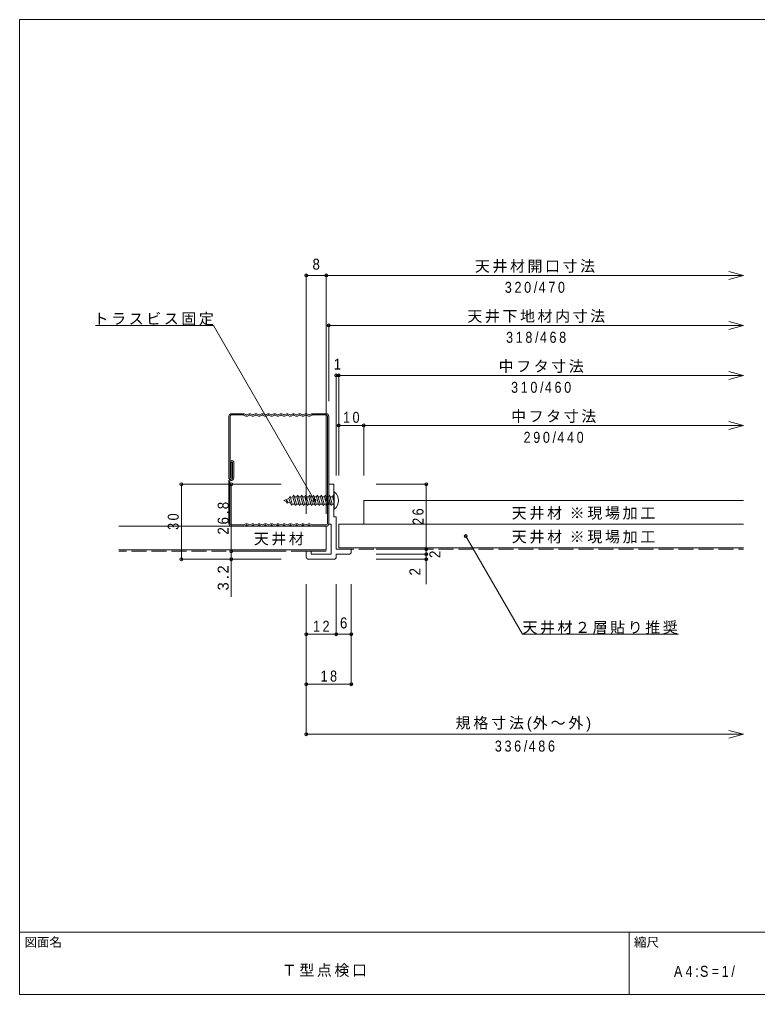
# Model space of a CAD drawing. Units: millimetres at full size, sheet at 1:2. Extents: x -282 to 282, y -195 to 195.
# Drawn here: x -282 to 13.4, y -195 to 195 of the extents above; entities that cross this region are included whole.
import ezdxf
from ezdxf.enums import TextEntityAlignment as Align

# ---------------------------------------------------------------- set-up
doc = ezdxf.new("R2010")
doc.units = ezdxf.units.MM
doc.header["$LTSCALE"] = 2
doc.header["$PDMODE"] = 32
doc.header["$PDSIZE"] = 1.2
doc.linetypes.add('DASHED3', pattern=[4, 3, -1])
for name, color, linetype, lineweight in [('3-9_他製品', 7, 'Continuous', 9), ('4-0_ＫＢ製品', 2, 'Continuous', 9), ('4-1_躯体', 3, 'Continuous', 9), ('4-3_寸法', 4, 'Continuous', 9), ('4-4_引出線字', 4, 'Continuous', 9), ('4-8_他製品', 7, 'Continuous', 18), ('F-0_図面枠', 5, 'Continuous', 9), ('F-5_F-5ﾚｲﾔ', 7, 'Continuous', 9)]:
    doc.layers.add(name, color=color, linetype=linetype, lineweight=lineweight)
doc.layers.add('4-5_文字', color=7, linetype='Continuous')
doc.layers.add('4-F_補助線', color=7, linetype='Continuous')
doc.styles.add('HGｺﾞｼｯｸM', font='')
doc.styles.get('HGｺﾞｼｯｸM').set_extended_font_data('HGｺﾞｼｯｸM')

# ---------------------------------------------------------------- blocks, each defined once
blk = doc.blocks.new('LGS45×40')
at = {"layer": '3-9_他製品'}
for p, q in [((-14.43, -14.263), (-14.43, 14.404)), ((-14.097, -14.263), (-14.097, 14.404)), ((-13.764, 15.07), (-10.018, 15.07)), ((-13.764, 14.737), (-10.018, 14.737)), ((-9.386, 14.449), (-9.961, 14.724)), ((-9.243, 14.75), (-9.817, 15.025)), ((-8.553, 15.025), (-9.128, 14.75)), ((-8.409, 14.724), (-8.984, 14.449)), ((-7.72, 14.449), (-8.294, 14.724)), ((-7.576, 14.75), (-8.15, 15.025)), ((-6.886, 15.025), (-7.461, 14.75)), ((-6.743, 14.724), (-7.317, 14.449)), ((-6.053, 14.449), (-6.628, 14.724)), ((-5.909, 14.75), (-6.484, 15.025)), ((-5.22, 15.025), (-5.794, 14.75)), ((-5.076, 14.724), (-5.65, 14.449)), ((-4.386, 14.449), (-4.961, 14.724)), ((-4.243, 14.75), (-4.817, 15.025)), ((-3.553, 15.025), (-4.128, 14.75)), ((-3.409, 14.724), (-3.984, 14.449)), ((-2.72, 14.449), (-3.294, 14.724)), ((-2.576, 14.75), (-3.15, 15.025)), ((-1.886, 15.025), (-2.461, 14.75)), ((-1.743, 14.724), (-2.317, 14.449)), ((-1.053, 14.449), (-1.628, 14.724)), ((-0.909, 14.75), (-1.484, 15.025)), ((-0.22, 15.025), (-0.794, 14.75)), ((-0.076, 14.724), (-0.65, 14.449)), ((0.614, 14.449), (0.039, 14.724)), ((0.757, 14.75), (0.183, 15.025)), ((1.447, 15.025), (0.872, 14.75)), ((1.591, 14.724), (1.016, 14.449)), ((2.28, 14.449), (1.706, 14.724)), ((2.424, 14.75), (1.85, 15.025)), ((3.114, 15.025), (2.539, 14.75)), ((3.257, 14.724), (2.683, 14.449)), ((3.947, 14.449), (3.372, 14.724)), ((4.091, 14.75), (3.516, 15.025)), ((4.78, 15.025), (4.206, 14.75)), ((4.924, 14.724), (4.35, 14.449)), ((5.614, 14.449), (5.039, 14.724)), ((5.757, 14.75), (5.183, 15.025)), ((6.447, 15.025), (5.872, 14.75)), ((6.591, 14.724), (6.016, 14.449)), ((7.28, 14.449), (6.706, 14.724)), ((7.424, 14.75), (6.85, 15.025)), ((8.114, 15.025), (7.539, 14.75)), ((8.257, 14.724), (7.683, 14.449)), ((8.315, 15.07), (11.57, 15.07)), ((8.315, 14.737), (11.57, 14.737)), ((11.903, 14.404), (11.903, -1.93)), ((12.236, 14.404), (12.236, -1.93)), ((10.903, -1.93), (10.903, 2.07)), ((11.236, -1.93), (11.236, 2.07)), ((11.57, 2.07), (11.236, 2.07)), ((11.57, 2.07), (11.57, -1.93)), ((11.57, -1.93), (11.903, -1.93)), ((11.936, -14.263), (11.936, -2.963)), ((12.236, -2.963), (12.236, -14.263)), ((-10.018, -14.596), (-13.764, -14.596)), ((-13.764, -14.93), (-10.018, -14.93)), ((-9.386, -14.309), (-9.961, -14.583)), ((-9.243, -14.609), (-9.817, -14.884)), ((-8.553, -14.884), (-9.128, -14.609)), ((-8.409, -14.583), (-8.984, -14.309)), ((-7.72, -14.309), (-8.294, -14.583)), ((-7.576, -14.609), (-8.15, -14.884)), ((-6.886, -14.884), (-7.461, -14.609)), ((-6.743, -14.583), (-7.317, -14.309)), ((-6.053, -14.309), (-6.628, -14.583)), ((-5.909, -14.609), (-6.484, -14.884)), ((-5.22, -14.884), (-5.794, -14.609)), ((-5.076, -14.583), (-5.65, -14.309)), ((-4.386, -14.309), (-4.961, -14.583)), ((-4.243, -14.609), (-4.817, -14.884)), ((-3.553, -14.884), (-4.128, -14.609)), ((-3.409, -14.583), (-3.984, -14.309)), ((-2.72, -14.309), (-3.294, -14.583)), ((-2.576, -14.609), (-3.15, -14.884)), ((-1.886, -14.884), (-2.461, -14.609)), ((-1.743, -14.583), (-2.317, -14.309)), ((-1.053, -14.309), (-1.628, -14.583)), ((-0.909, -14.609), (-1.484, -14.884)), ((-0.22, -14.884), (-0.794, -14.609)), ((-0.076, -14.583), (-0.65, -14.309)), ((0.614, -14.309), (0.039, -14.583)), ((0.757, -14.609), (0.183, -14.884)), ((1.447, -14.884), (0.872, -14.609)), ((1.591, -14.583), (1.016, -14.309)), ((2.28, -14.309), (1.706, -14.583)), ((2.424, -14.609), (1.85, -14.884)), ((3.114, -14.884), (2.539, -14.609)), ((3.257, -14.583), (2.683, -14.309)), ((3.947, -14.309), (3.372, -14.583)), ((4.091, -14.609), (3.516, -14.884)), ((4.78, -14.884), (4.206, -14.609)), ((4.924, -14.583), (4.35, -14.309)), ((5.614, -14.309), (5.039, -14.583)), ((5.757, -14.609), (5.183, -14.884)), ((6.447, -14.884), (5.872, -14.609)), ((6.591, -14.583), (6.016, -14.309)), ((7.28, -14.309), (6.706, -14.583)), ((7.424, -14.609), (6.85, -14.884)), ((8.114, -14.884), (7.539, -14.609)), ((8.257, -14.583), (7.683, -14.309)), ((11.603, -14.596), (8.315, -14.596)), ((8.315, -14.93), (11.57, -14.93))]:
    blk.add_line(p, q, dxfattribs=at)
for centre, radius, start, end in [((-13.764, 14.404), 0.667, 90, 180), ((-13.764, 14.404), 0.333, 90, 180), ((-10.018, 14.604), 0.467, 64.45042, 90), ((-10.018, 14.604), 0.133, 64.45042, 90), ((-9.185, 14.87), 0.467, 244.45042, 295.54958), ((-9.185, 14.87), 0.133, 244.45042, 295.54958), ((-8.352, 14.604), 0.467, 64.45042, 115.54958), ((-8.352, 14.604), 0.133, 64.45042, 115.54958), ((-7.518, 14.87), 0.467, 244.45042, 295.54958), ((-7.518, 14.87), 0.133, 244.45042, 295.54958), ((-6.685, 14.604), 0.467, 64.45042, 115.54958), ((-6.685, 14.604), 0.133, 64.45042, 115.54958), ((-5.852, 14.87), 0.467, 244.45042, 295.54958), ((-5.852, 14.87), 0.133, 244.45042, 295.54958), ((-5.018, 14.604), 0.467, 64.45042, 115.54958), ((-5.018, 14.604), 0.133, 64.45042, 115.54958), ((-4.185, 14.87), 0.467, 244.45042, 295.54958), ((-4.185, 14.87), 0.133, 244.45042, 295.54958), ((-3.352, 14.604), 0.467, 64.45042, 115.54958), ((-3.352, 14.604), 0.133, 64.45042, 115.54958), ((-2.518, 14.87), 0.467, 244.45042, 295.54958), ((-2.518, 14.87), 0.133, 244.45042, 295.54958), ((-1.685, 14.604), 0.467, 64.45042, 115.54958), ((-1.685, 14.604), 0.133, 64.45042, 115.54958), ((-0.852, 14.87), 0.467, 244.45042, 295.54958), ((-0.852, 14.87), 0.133, 244.45042, 295.54958), ((-0.018, 14.604), 0.467, 64.45042, 115.54958), ((-0.018, 14.604), 0.133, 64.45042, 115.54958), ((0.815, 14.87), 0.467, 244.45042, 295.54958), ((0.815, 14.87), 0.133, 244.45042, 295.54958), ((1.648, 14.604), 0.467, 64.45042, 115.54958), ((1.648, 14.604), 0.133, 64.45042, 115.54958), ((2.482, 14.87), 0.467, 244.45042, 295.54958), ((2.482, 14.87), 0.133, 244.45042, 295.54958), ((3.315, 14.604), 0.467, 64.45042, 115.54958), ((3.315, 14.604), 0.133, 64.45042, 115.54958), ((4.148, 14.87), 0.467, 244.45042, 295.54958), ((4.148, 14.87), 0.133, 244.45042, 295.54958), ((4.982, 14.604), 0.467, 64.45042, 115.54958), ((4.982, 14.604), 0.133, 64.45042, 115.54958), ((5.815, 14.87), 0.467, 244.45042, 295.54958), ((5.815, 14.87), 0.133, 244.45042, 295.54958), ((6.648, 14.604), 0.467, 64.45042, 115.54958), ((6.648, 14.604), 0.133, 64.45042, 115.54958), ((7.482, 14.87), 0.467, 244.45042, 295.54958), ((7.482, 14.87), 0.133, 244.45042, 295.54958), ((8.315, 14.604), 0.467, 90, 115.54958), ((8.315, 14.604), 0.133, 90, 115.54958), ((11.57, 14.404), 0.667, 0, 90), ((11.57, 14.404), 0.333, 0, 90), ((11.403, 2.07), 0.5, 0, 180), ((11.403, 2.07), 0.167, 0, 180), ((11.736, -1.93), 0.833, 180, 270), ((11.736, -1.93), 0.5, 180, 268.15143), ((11.736, -1.93), 0.5, 180, 0), ((11.736, -1.93), 0.167, 180, 0), ((11.703, -2.963), 0.533, 0, 88.15143), ((11.736, -2.963), 0.2, 0, 90), ((-13.764, -14.263), 0.667, 180, 270), ((-13.764, -14.263), 0.333, 180, 270), ((-10.018, -14.463), 0.133, 270, 295.54958), ((-10.018, -14.463), 0.467, 270, 295.54958), ((-9.185, -14.73), 0.467, 64.45042, 115.54958), ((-9.185, -14.73), 0.133, 64.45042, 115.54958), ((-8.352, -14.463), 0.467, 244.45042, 295.54958), ((-8.352, -14.463), 0.133, 244.45042, 295.54958), ((-7.518, -14.73), 0.467, 64.45042, 115.54958), ((-7.518, -14.73), 0.133, 64.45042, 115.54958), ((-6.685, -14.463), 0.467, 244.45042, 295.54958), ((-6.685, -14.463), 0.133, 244.45042, 295.54958), ((-5.852, -14.73), 0.467, 64.45042, 115.54958), ((-5.852, -14.73), 0.133, 64.45042, 115.54958), ((-5.018, -14.463), 0.467, 244.45042, 295.54958), ((-5.018, -14.463), 0.133, 244.45042, 295.54958), ((-4.185, -14.73), 0.467, 64.45042, 115.54958), ((-4.185, -14.73), 0.133, 64.45042, 115.54958), ((-3.352, -14.463), 0.467, 244.45042, 295.54958), ((-3.352, -14.463), 0.133, 244.45042, 295.54958), ((-2.518, -14.73), 0.467, 64.45042, 115.54958), ((-2.518, -14.73), 0.133, 64.45042, 115.54958), ((-1.685, -14.463), 0.467, 244.45042, 295.54958), ((-1.685, -14.463), 0.133, 244.45042, 295.54958), ((-0.852, -14.73), 0.467, 64.45042, 115.54958), ((-0.852, -14.73), 0.133, 64.45042, 115.54958), ((-0.018, -14.463), 0.467, 244.45042, 295.54958), ((-0.018, -14.463), 0.133, 244.45042, 295.54958), ((0.815, -14.73), 0.467, 64.45042, 115.54958), ((0.815, -14.73), 0.133, 64.45042, 115.54958), ((1.648, -14.463), 0.467, 244.45042, 295.54958), ((1.648, -14.463), 0.133, 244.45042, 295.54958), ((2.482, -14.73), 0.467, 64.45042, 115.54958), ((2.482, -14.73), 0.133, 64.45042, 115.54958), ((3.315, -14.463), 0.467, 244.45042, 295.54958), ((3.315, -14.463), 0.133, 244.45042, 295.54958), ((4.148, -14.73), 0.467, 64.45042, 115.54958), ((4.148, -14.73), 0.133, 64.45042, 115.54958), ((4.982, -14.463), 0.467, 244.45042, 295.54958), ((4.982, -14.463), 0.133, 244.45042, 295.54958), ((5.815, -14.73), 0.467, 64.45042, 115.54958), ((5.815, -14.73), 0.133, 64.45042, 115.54958), ((6.648, -14.463), 0.467, 244.45042, 295.54958), ((6.648, -14.463), 0.133, 244.45042, 295.54958), ((7.482, -14.73), 0.467, 64.45042, 115.54958), ((7.482, -14.73), 0.133, 64.45042, 115.54958), ((8.315, -14.463), 0.467, 244.45042, 270), ((8.315, -14.463), 0.133, 244.45042, 270), ((11.57, -14.263), 0.667, 270, 0), ((11.603, -14.263), 0.333, 270, 0)]:
    blk.add_arc(centre, radius, start, end, dxfattribs=at)

msp = doc.modelspace()

# ---------------------------------------------------------------- linework, layer by layer
at = {"layer": '4-0_ＫＢ製品'}
for p, q in [((-158.2, 9.11), (-158.2, -6.89)), ((-158.2, 9.11), (-156.2, 9.11)), ((-156.2, 9.11), (-156.2, -3.89)), ((-156.2, -3.89), (-155.2, -3.89)), ((-155.2, -3.89), (-155.2, -16.89)), ((-158.2, -6.89), (-157.2, -6.89)), ((-157.2, -6.89), (-157.2, -18.89)), ((-167.2, -19.89), (-167.2, -17.69)), ((-167.2, -17.69), (-165.2, -17.69)), ((-165.2, -17.69), (-165.2, -18.89)), ((-157.2, -18.89), (-165.2, -18.89)), ((-155.2, -16.89), (-149.2, -16.89)), ((-150.2, -18.89), (-155.2, -18.89)), ((-155.2, -19.89), (-155.2, -18.89)), ((-149.2, -17.89), (-149.2, -16.89)), ((-156.2, -20.89), (-166.2, -20.89))]:
    msp.add_line(p, q, dxfattribs=at)
at = {"layer": '4-0_ＫＢ製品', "color": 7}
for p, q in [((-156.2, 6.06), (-156.2, -0.84)), ((-156.2, 6.06), (-155.975, 6.06)), ((-155.975, 6.06), (-155.975, -0.84)), ((-155.975, -0.84), (-156.2, -0.84))]:
    msp.add_line(p, q, dxfattribs=at)
msp.add_arc((-158.691, 2.61), 4.391, 308.20724, 51.79276, dxfattribs=at)
at = {"layer": '4-0_ＫＢ製品'}
for centre, start, end in [((-150.2, -17.89), 270, 0), ((-166.2, -19.89), 180, 270), ((-156.2, -19.89), 270, 0)]:
    msp.add_arc(centre, 1, start, end, dxfattribs=at)
at = {"layer": '4-1_躯体'}
for p, q in [((-144.2, 2.61), (-144.2, -6.89)), ((7.8, 2.61), (-144.2, 2.61)), ((-242.2, -7.69), (-159.2, -7.69)), ((-159.2, -7.69), (-159.2, -17.19)), ((-154.2, -6.89), (-154.2, -16.39)), ((7.8, -6.89), (-154.2, -6.89)), ((-242.2, -17.19), (-159.2, -17.19)), ((7.8, -16.39), (-154.2, -16.39))]:
    msp.add_line(p, q, dxfattribs=at)
at = {"layer": '4-3_寸法'}
for p, q in [((7.8, 92.61), (2.004, 94.163)), ((-167.2, 92.61), (-159.2, 92.61)), ((-167.2, 92.61), (-167.2, -2.69)), ((-159.2, 92.61), (-159.2, -2.69)), ((7.8, 72.61), (2.004, 74.163)), ((-158.2, 72.61), (7.8, 72.61)), ((-158.2, 72.61), (-158.2, 42.31)), ((7.8, 72.61), (2.004, 71.057)), ((-155.2, 52.61), (-154.2, 52.61)), ((-155.2, 52.61), (-155.2, 12.61)), ((-154.2, 52.61), (-154.2, 32.61)), ((-154.2, 52.61), (7.8, 52.61)), ((7.8, 52.61), (2.004, 54.163)), ((7.8, 52.61), (2.004, 51.057)), ((-154.2, 32.61), (-144.2, 32.61)), ((-154.2, 32.61), (-154.2, 12.61)), ((-144.2, 32.61), (-144.2, 12.61)), ((-144.2, 32.61), (7.8, 32.61)), ((7.8, 32.61), (2.004, 34.163)), ((7.8, 32.61), (2.004, 31.057)), ((-217.2, 9.11), (-217.2, -20.89)), ((-217.2, 9.11), (-197.2, 9.11)), ((-197.2, -17.69), (-197.2, 9.11)), ((-197.2, 9.11), (-177.2, 9.11)), ((-119.2, 9.11), (-139.2, 9.11)), ((-119.2, -16.89), (-119.2, 9.11)), ((-197.2, -17.69), (-177.2, -17.69)), ((-197.2, -35.89), (-197.2, -17.69)), ((-119.2, -16.89), (-139.2, -16.89)), ((-119.2, -18.89), (-139.2, -18.89)), ((-119.2, -18.89), (-119.2, -16.89)), ((-119.2, -30.89), (-119.2, -18.89)), ((-217.2, -20.89), (-197.2, -20.89)), ((-197.2, -20.89), (-177.2, -20.89)), ((-119.2, -20.89), (-139.2, -20.89)), ((-167.2, -50.89), (-167.2, -30.89)), ((-155.2, -50.89), (-155.2, -30.89)), ((-149.2, -50.89), (-149.2, -30.89)), ((-167.2, -50.89), (-155.2, -50.89)), ((-167.2, -70.89), (-167.2, -50.89)), ((-155.2, -50.89), (-149.2, -50.89)), ((-149.2, -70.89), (-149.2, -50.89)), ((-167.2, -70.89), (-149.2, -70.89)), ((-167.2, -90.89), (-167.2, -70.89)), ((7.8, -90.89), (2.004, -89.337)), ((-167.2, -90.89), (7.8, -90.89)), ((7.8, -90.89), (2.004, -92.443))]:
    msp.add_line(p, q, dxfattribs=at)
msp.add_lwpolyline([(-159.2, 92.61), (7.8, 92.61), (2.004, 91.057)], dxfattribs=at)
for p in [(-167.2, 92.61), (-159.2, 92.61), (-158.2, 72.61), (-155.2, 52.61), (-154.2, 52.61), (-154.2, 32.61), (-144.2, 32.61), (-217.2, 9.11), (-197.2, 9.11), (-119.2, 9.11), (-197.2, -17.69), (-119.2, -16.89), (-119.2, -18.89), (-217.2, -20.89), (-197.2, -20.89), (-119.2, -20.89), (-167.2, -50.89), (-155.2, -50.89), (-149.2, -50.89), (-167.2, -70.89), (-149.2, -70.89), (-167.2, -90.89)]:
    msp.add_point(p, dxfattribs=at)
at = {"layer": '4-4_引出線字'}
for p, q in [((-204.321, 72.61), (-251.555, 72.61)), ((-163.906, 2.61), (-204.321, 72.61)), ((-103.325, -11.64), (-80.664, -50.89)), ((-80.664, -50.89), (-18.199, -50.89))]:
    msp.add_line(p, q, dxfattribs=at)
for p in [(-163.906, 2.61), (-103.325, -11.64)]:
    msp.add_point(p, dxfattribs=at)
at = {"layer": '4-8_他製品'}
for p, q in [((-170.996, 4.11), (-171.922, 4.11)), ((-169.406, 4.11), (-170.332, 4.11)), ((-167.816, 4.11), (-168.742, 4.11)), ((-166.226, 4.11), (-167.152, 4.11)), ((-164.636, 4.11), (-165.562, 4.11)), ((-163.046, 4.11), (-163.972, 4.11)), ((-161.456, 4.11), (-162.382, 4.11)), ((-159.866, 4.11), (-160.792, 4.11)), ((-158.276, 4.11), (-159.202, 4.11)), ((-156.686, 4.11), (-156.2, 2.277)), ((-156.2, 4.419), (-156.354, 4.685)), ((-173.552, 1.513), (-174.231, 3.425)), ((-173.469, 3.741), (-172.789, 1.197)), ((-170.201, 1.11), (-171.127, 1.11)), ((-168.611, 1.11), (-169.537, 1.11)), ((-167.021, 1.11), (-167.947, 1.11)), ((-165.431, 1.11), (-166.357, 1.11)), ((-163.841, 1.11), (-164.767, 1.11)), ((-162.251, 1.11), (-163.177, 1.11)), ((-160.661, 1.11), (-161.587, 1.11)), ((-159.071, 1.11), (-159.997, 1.11)), ((-157.481, 1.11), (-158.407, 1.11)), ((-156.2, 1.11), (-156.817, 1.11))]:
    msp.add_line(p, q, dxfattribs=at)
at = {"layer": '4-8_他製品', "linetype": 'DASHED3', "lineweight": 9}
for p, q in [((-159.2, -17.69), (-242.2, -17.69)), ((-154.2, -16.89), (7.8, -16.89))]:
    msp.add_line(p, q, dxfattribs=at)
at = {"layer": '4-8_他製品'}
for points in [[(-171.791, 1.11), (-172.789, 1.197), (-173.079, 0.695), (-173.552, 1.513), (-174.516, 1.913), (-174.806, 1.41), (-175.279, 2.228), (-176.2, 2.61), (-174.231, 3.425), (-173.759, 4.243), (-173.469, 3.741), (-172.586, 4.11)], [(-156.354, 4.685), (-156.686, 4.11), (-157.612, 4.11)], [(-175.279, 2.228), (-175.066, 2.764), (-174.516, 1.913)]]:
    msp.add_lwpolyline(points, dxfattribs=at)
for points in [[(-172.254, 4.685), (-172.586, 4.11), (-171.791, 1.11), (-171.459, 0.535), (-171.127, 1.11), (-171.922, 4.11)], [(-170.664, 4.685), (-170.996, 4.11), (-170.201, 1.11), (-169.869, 0.535), (-169.537, 1.11), (-170.332, 4.11)], [(-169.074, 4.685), (-169.406, 4.11), (-168.611, 1.11), (-168.279, 0.535), (-167.947, 1.11), (-168.742, 4.11)], [(-167.484, 4.685), (-167.816, 4.11), (-167.021, 1.11), (-166.689, 0.535), (-166.357, 1.11), (-167.152, 4.11)], [(-165.894, 4.685), (-166.226, 4.11), (-165.431, 1.11), (-165.099, 0.535), (-164.767, 1.11), (-165.562, 4.11)], [(-164.304, 4.685), (-164.636, 4.11), (-163.841, 1.11), (-163.509, 0.535), (-163.177, 1.11), (-163.972, 4.11)], [(-162.714, 4.685), (-163.046, 4.11), (-162.251, 1.11), (-161.919, 0.535), (-161.587, 1.11), (-162.382, 4.11)], [(-161.124, 4.685), (-161.456, 4.11), (-160.661, 1.11), (-160.329, 0.535), (-159.997, 1.11), (-160.792, 4.11)], [(-159.534, 4.685), (-159.866, 4.11), (-159.071, 1.11), (-158.739, 0.535), (-158.407, 1.11), (-159.202, 4.11)], [(-157.944, 4.685), (-158.276, 4.11), (-157.481, 1.11), (-157.149, 0.535), (-156.817, 1.11), (-157.612, 4.11)]]:
    msp.add_lwpolyline(points, close=True, dxfattribs=at)
at = {"layer": 'F-0_図面枠'}
for p, q in [((-282, 195), (282, 195)), ((-282, -195), (-282, 195)), ((-282, -170), (282, -170)), ((-38, -195), (-38, -170)), ((282, -195), (-282, -195))]:
    msp.add_line(p, q, dxfattribs=at)

# ---------------------------------------------------------------- block references
at = {"layer": '4-F_補助線', "xscale": -1.5, "yscale": 1.5}
msp.add_blockref('LGS45×40', (-179.845, 14.705), dxfattribs=at)

# ---------------------------------------------------------------- texts
at = {"layer": '4-3_寸法', "color": 7, "style": 'HGｺﾞｼｯｸM', "width": 0.9}
for s, p in [('8', (-164.7, 93.61)), ('1', (-156.2, 53.61)), ('6', (-153.7, -49.89))]:
    msp.add_text(s, height=4.399, dxfattribs=at).set_placement(p, align=Align.BOTTOM_LEFT)
for p in [(-112.2, -20.39), (-120.2, -27.39)]:
    msp.add_text('2', height=4.399, rotation=90, dxfattribs=at).set_placement(p, align=Align.BOTTOM_LEFT)
at = {"layer": '4-3_寸法', "color": 7, "char_height": 4.399, "attachment_point": 7, "style": 'HGｺﾞｼｯｸM'}
for s, insert in [('\\T1.17;天井材開口寸法', (-99.7, 93.61)), ('\\T1.39;\\W0.85;320/470', (-87.7, 85.61)), ('\\T1.17;天井下地材内寸法', (-102.7, 73.61)), ('\\T1.39;\\W0.85;318/468', (-87.2, 65.61)), ('\\T1.17;中フタ寸法', (-90.2, 53.61)), ('\\T1.39;\\W0.85;310/460', (-85.2, 45.61)), ('\\T1.17;中フタ寸法', (-85.2, 33.61)), ('\\T1.36;\\W0.85;10', (-152.45, 33.61)), ('\\T1.39;\\W0.85;290/440', (-80.2, 25.61)), ('\\T1.36;\\W0.85;12', (-164.45, -49.89)), ('\\T1.36;\\W0.85;18', (-161.45, -69.89)), ('\\T1.19;規格寸法(外～外)', (-107.45, -89.89)), ('\\T1.39;\\W0.85;336/486', (-91.7, -97.89))]:
    msp.add_mtext(s, dxfattribs=dict(at, insert=insert))
at = {"layer": '4-3_寸法', "color": 7, "char_height": 4.399, "attachment_point": 7, "rotation": 90, "style": 'HGｺﾞｼｯｸM'}
for s, insert in [('\\T1.38;\\W0.9;26.8', (-198.2, -11.04)), ('\\T1.36;\\W0.85;30', (-218.2, -9.14)), ('\\T1.36;\\W0.85;26', (-120.2, -7.14)), ('\\T1.38;3.2', (-198.2, -33.39))]:
    msp.add_mtext(s, dxfattribs=dict(at, insert=insert))
at = {"layer": '4-5_文字', "char_height": 4.399, "attachment_point": 7, "style": 'HGｺﾞｼｯｸM'}
for s, insert in [('\\T1.17;トラスビス固定', (-252.321, 72.61)), ('\\T1.18;天井材\\~※現場加工', (-84.95, -5.14)), ('\\T1.17;天井材', (-188.2, -15.44)), ('\\T1.18;天井材\\~※現場加工', (-84.95, -14.64)), ('\\T1.17;天井材２層貼り推奨', (-80.664, -50.89))]:
    msp.add_mtext(s, dxfattribs=dict(at, insert=insert))
at = {"layer": 'F-0_図面枠', "color": 7, "style": 'HGｺﾞｼｯｸM'}
msp.add_text('図面名', height=3.666, dxfattribs=at).set_placement((-280, -177), align=Align.BOTTOM_LEFT)
at = {"layer": 'F-5_F-5ﾚｲﾔ', "style": 'HGｺﾞｼｯｸM'}
msp.add_text('縮尺', height=3.666, dxfattribs=at).set_placement((-36, -177), align=Align.BOTTOM_LEFT)
at = {"layer": 'F-5_F-5ﾚｲﾔ', "char_height": 4.399, "attachment_point": 7, "style": 'HGｺﾞｼｯｸM'}
for s, insert in [('\\T1.17;Ｔ型点検口', (-177, -188)), ('\\T1.39;\\W0.85;A4:S=1/', (-20, -188))]:
    msp.add_mtext(s, dxfattribs=dict(at, insert=insert))

doc.saveas('drawing.dxf')
